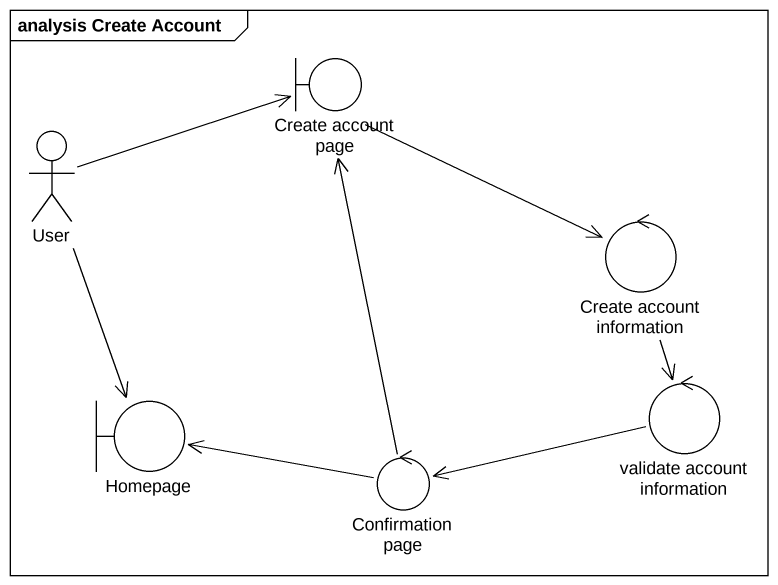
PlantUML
@startuml
mainframe analysis Create Account
boundary "Create account page" as Create_account_page
actor User
control "Create account information" as Create_account_information
boundary Homepage
control "validate account information" as validate_account_information
control "Confirmation page" as Confirmation_page
Create_account_page -right-> Create_account_information
User -right-> Create_account_page
User --> Homepage
Create_account_information --> validate_account_information
validate_account_information -left-> Confirmation_page
Confirmation_page -up-> Create_account_page
Confirmation_page -left-> Homepage
@enduml
